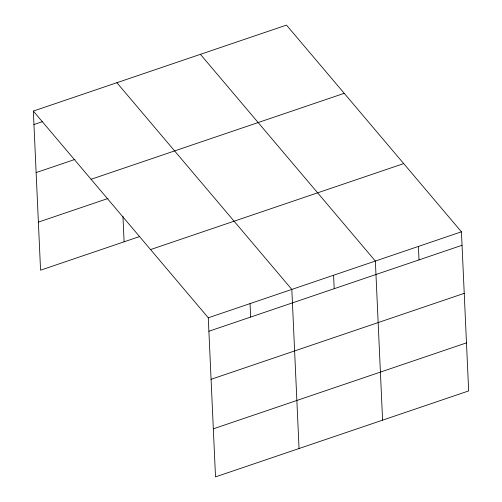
<?xml version="1.0" encoding="UTF-8"?>
<svg xmlns="http://www.w3.org/2000/svg" width="502" height="502" viewBox="0 0 502 502"><rect width="100%" height="100%" fill="white"/><g stroke="black" fill="none" stroke-linecap="round" stroke-linejoin="round"><path stroke-width="0.75" d="M33.339 111.074L286.491 25.1L461.438 231.817L468.661 390.926L215.509 476.9L208.28 317.791L33.339 111.074L40.562 270.183L139.493 236.586M33.948 124.527L42.745 121.54M36.131 172.594L74.967 159.404M91.069 179.289L344.228 93.316M38.378 222.116L107.999 198.472M150.55 249.576L403.708 163.602M208.28 317.791L461.438 231.817M208.895 331.245L462.047 245.277M211.072 379.311L464.231 293.344M213.325 428.833L466.477 342.866M200.417 54.329L375.364 261.053L382.587 420.161M116.878 82.698L291.825 289.422L299.048 448.531M418.398 246.432L419.013 259.892M333.592 275.234L334.207 288.688M250.052 303.603L250.661 317.063M122.94 216.224L124.107 241.807"/></g></svg>
